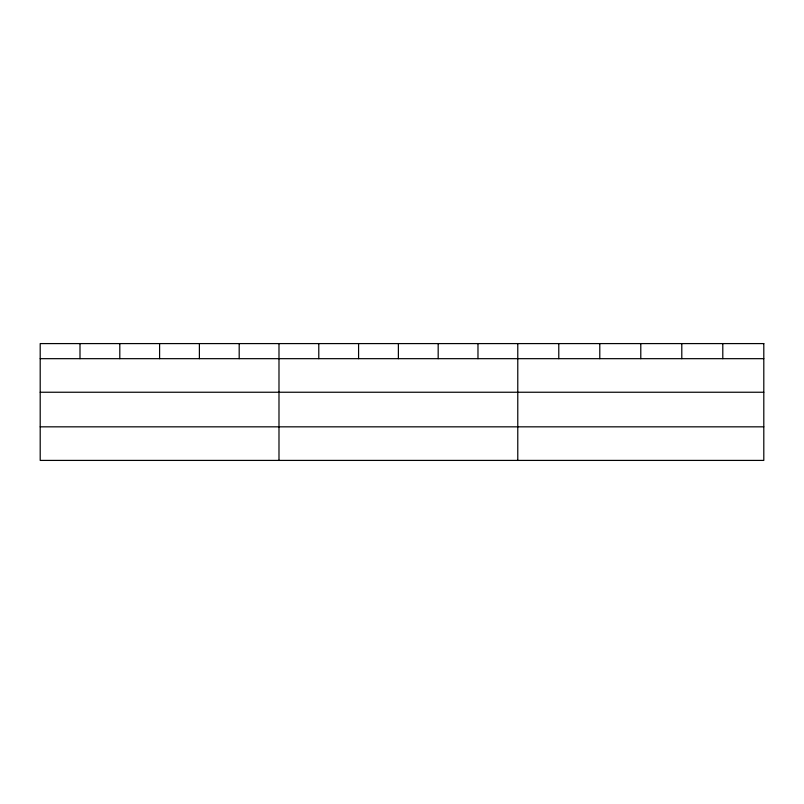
<?xml version="1.0" encoding="UTF-8"?>
<svg xmlns="http://www.w3.org/2000/svg" width="804" height="804" viewBox="0 0 804 804"><rect width="100%" height="100%" fill="white"/><g stroke="black" fill="none" stroke-linecap="round" stroke-linejoin="round"><path stroke-width="1.21" d="M40.2 358.674L763.8 358.674M40.2 392.241L763.8 392.241M40.2 426.834L763.8 426.834M722.796 343.589L722.796 358.674M681.792 343.589L681.792 358.674M640.788 343.589L640.788 358.674M599.784 343.589L599.784 358.674M558.78 343.589L558.78 358.674M517.776 343.589L517.776 460.411M477.978 343.589L477.978 358.674M438.18 343.589L438.18 358.674M398.382 343.589L398.382 358.674M358.584 343.589L358.584 358.674M318.786 343.589L318.786 358.674M278.988 343.589L278.988 460.411M239.19 343.589L239.19 358.674M199.392 343.589L199.392 358.674M159.594 343.589L159.594 358.674M119.796 343.589L119.796 358.674M79.998 343.589L79.998 358.674M763.8 343.589L40.2 343.589L40.2 460.411L763.8 460.411L763.8 343.589"/></g></svg>
